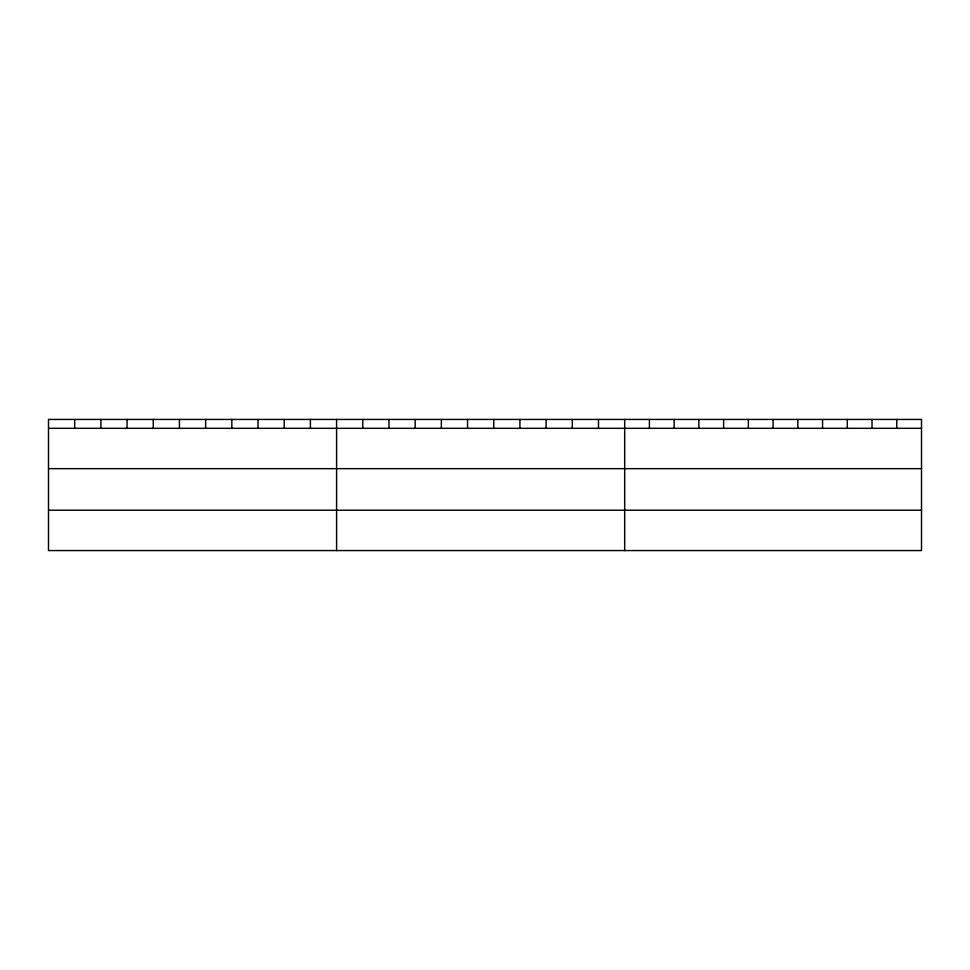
<?xml version="1.0" encoding="UTF-8"?>
<svg xmlns="http://www.w3.org/2000/svg" width="970" height="970" viewBox="0 0 970 970"><rect width="100%" height="100%" fill="white"/><g stroke="black" fill="none" stroke-linecap="round" stroke-linejoin="round"><path stroke-width="1.45" d="M48.5 428.316L921.5 428.316M48.5 468.655L921.5 468.655M48.5 510.22L921.5 510.22M896.765 419.44L896.765 428.316M872.03 419.44L872.03 428.316M847.295 419.44L847.295 428.316M822.56 419.44L822.56 428.316M797.825 419.44L797.825 428.316M773.09 419.44L773.09 428.316M748.355 419.44L748.355 428.316M723.62 419.44L723.62 428.316M698.885 419.44L698.885 428.316M674.15 419.44L674.15 428.316M649.415 419.44L649.415 428.316M624.68 419.44L624.68 550.56M598.49 419.44L598.49 428.316M572.3 419.44L572.3 428.316M546.11 419.44L546.11 428.316M519.92 419.44L519.92 428.316M493.73 419.44L493.73 428.316M467.54 419.44L467.54 428.316M441.35 419.44L441.35 428.316M415.16 419.44L415.16 428.316M388.97 419.44L388.97 428.316M362.78 419.44L362.78 428.316M336.59 419.44L336.59 550.56M310.4 419.44L310.4 428.316M284.21 419.44L284.21 428.316M258.02 419.44L258.02 428.316M231.83 419.44L231.83 428.316M205.64 419.44L205.64 428.316M179.45 419.44L179.45 428.316M153.26 419.44L153.26 428.316M127.07 419.44L127.07 428.316M100.88 419.44L100.88 428.316M74.69 419.44L74.69 428.316M921.5 419.44L48.5 419.44L48.5 550.56L921.5 550.56L921.5 419.44"/></g></svg>
